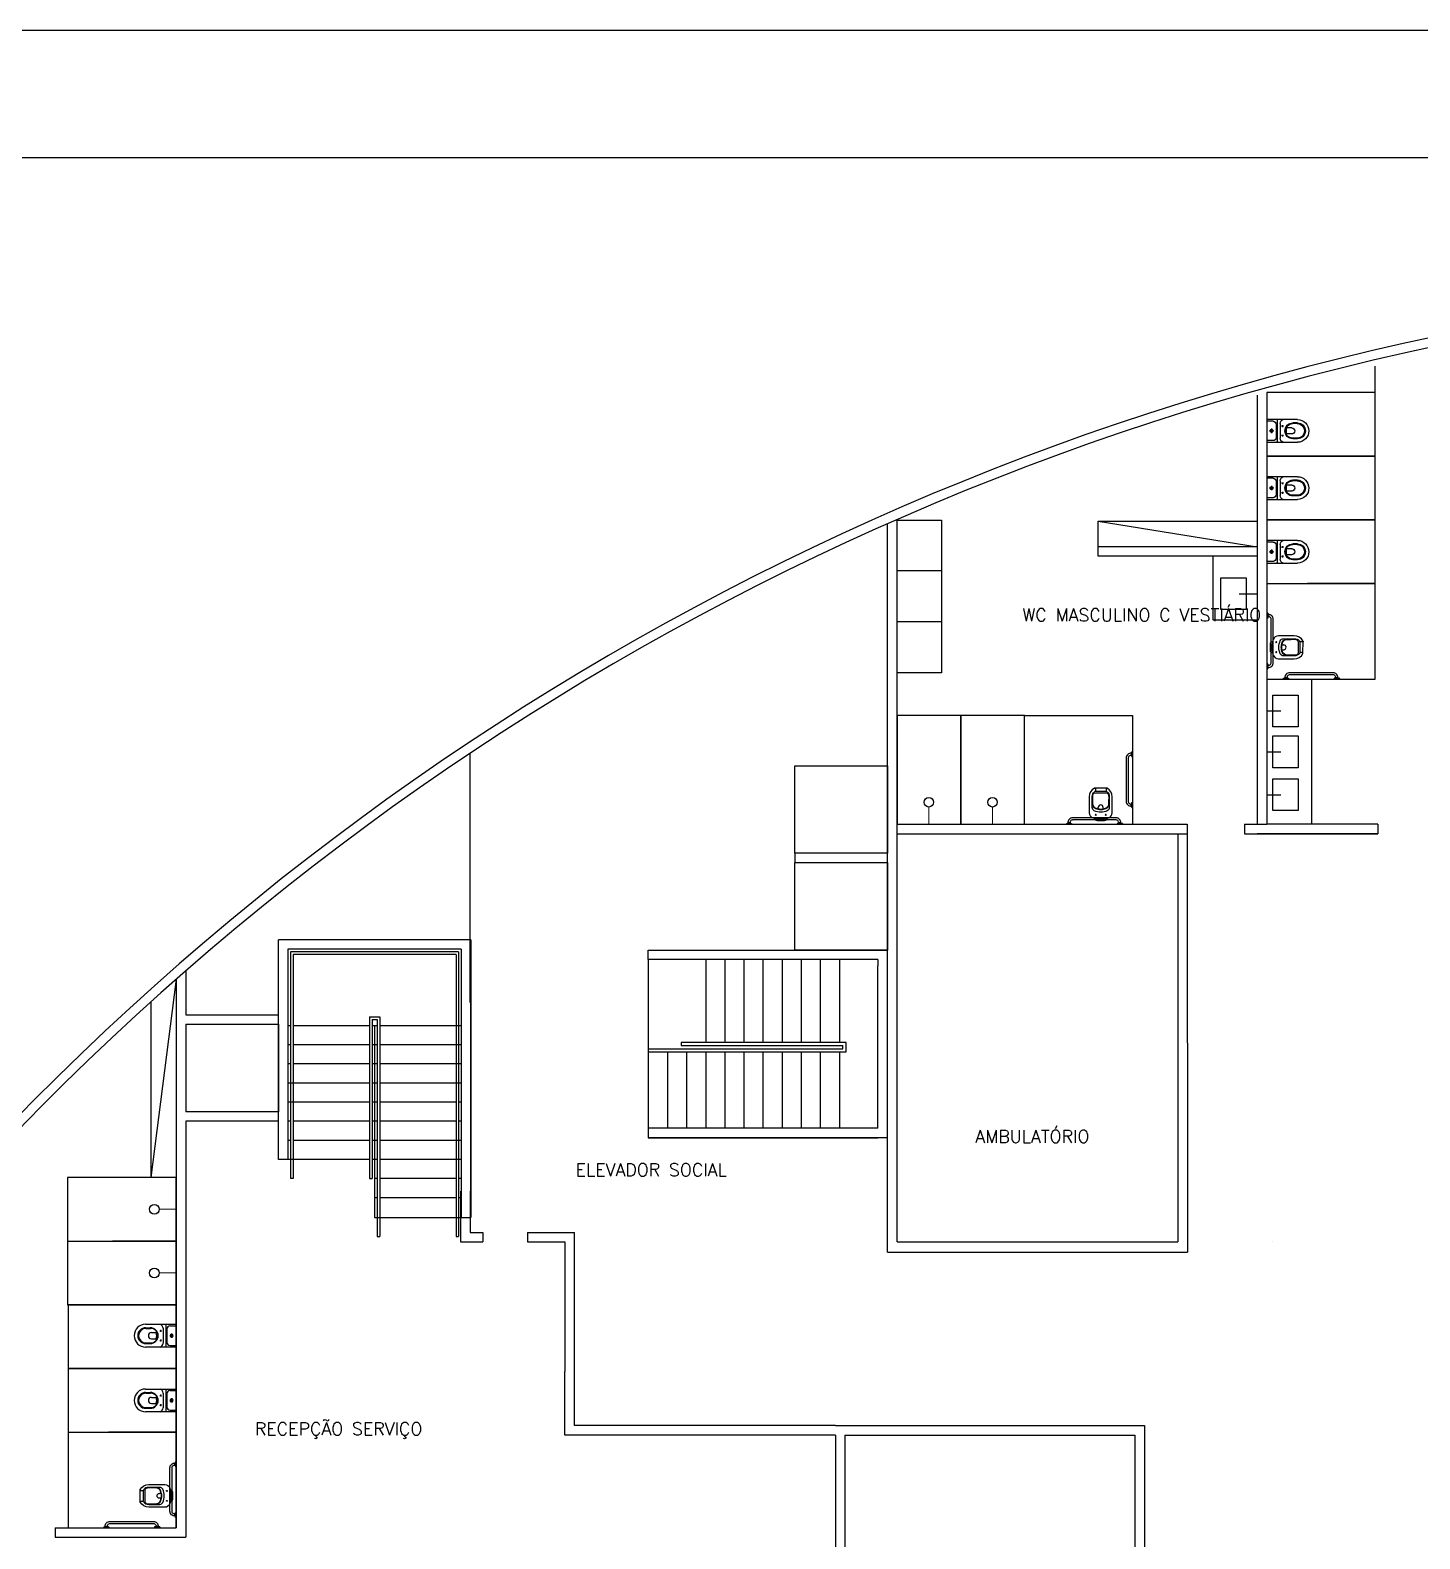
# Model space of a CAD drawing. Header units: inches. Extents: x -55 to 600, y -103 to 167.
# Drawn here: x 279.33 to 301.16, y 143.09 to 166.78 of the extents above; entities that cross this region are included whole.
import ezdxf

# ---------------------------------------------------------------- set-up
doc = ezdxf.new("R2010")
doc.units = ezdxf.units.IN
doc.header["$MEASUREMENT"] = 0
doc.linetypes.add('CONTINU', pattern=[0])
doc.linetypes.add('DA0621PE-XREF-02$0$CONTINU', pattern=[0])
doc.layers.add('A-WCCOZ', color=252, linetype='Continuous')
doc.layers.add('AI-Texto amb-tit', color=4, linetype='Continuous')
doc.styles.add('RS100', font='romans.shx', dxfattribs={"height": 0.2})

# ---------------------------------------------------------------- blocks, each defined once
blk = doc.blocks.new('jhgj')
for p, q in [((177.3251676962099, 3.771356277413473), (174.3051676962099, 3.771356277413443)), ((174.30516769621, 0.3213562774135423), (174.3051676962099, 3.771356277413444)), ((177.1751676962099, 3.621356277413474), (174.4551676962099, 3.621356277413446)), ((174.4551676962099, 3.621356277413446), (174.4551676962098, 0.3213562774135422)), ((174.4951676962099, 3.581356277413446), (174.4951676962097, 0.02135627741354291)), ((177.1351676962099, 3.581356277413474), (174.4951676962099, 3.581356277413446)), ((177.1351676962099, 3.581356277413473), (177.1351676962099, -0.8879227994229977)), ((177.1751676962099, 3.621356277413474), (177.1751676962099, -0.5879227994229983)), ((177.3251676962098, -0.5879227994229983), (177.3251676962098, 3.771356277413473)), ((177.3251676962099, 3.771356277413473), (177.3251676962099, -0.5879227994229983)), ((174.5351676962099, 3.541356277413447), (174.5351676962097, 0.0213562774135407)), ((177.0951676962099, 3.541356277413473), (174.5351676962099, 3.541356277413447)), ((177.0951676962099, 3.541356277413473), (177.0951676962099, -0.8879227994229972)), ((174.4951676962099, 2.421356277413491), (174.4551676962099, 2.421356277413491)), ((175.7351676962099, 2.42135627741349), (174.5351676962098, 2.421356277413491)), ((175.7351676962099, 2.561356277413491), (175.7351676962099, 0.02135627741349283)), ((175.7351676962099, 2.561356277413491), (175.8951676962098, 2.561356277413491)), ((175.7751676962098, 2.521356277413491), (175.7751676962098, 0.02135627741349289)), ((175.7751676962098, 2.521356277413491), (175.8551676962098, 2.521356277413491)), ((175.8151676962098, 2.421356277413491), (175.7751676962098, 2.42135627741349)), ((175.8151676962098, 2.421356277413491), (175.8151676962098, -0.5879227994229984)), ((175.8551676962098, 2.421356277413492), (175.8151676962099, 2.421356277413492)), ((175.8551676962098, 2.521356277413491), (175.8551676962098, -0.8879227994229983)), ((175.8951676962098, 2.561356277413491), (175.8951676962098, -0.8879227994229983)), ((177.1751676962099, 2.421356277413494), (175.8951676962099, 2.421356277413492)), ((174.4951676962099, 2.121356277413489), (174.4551676962099, 2.121356277413489)), ((175.7351676962099, 2.121356277413491), (174.5351676962098, 2.121356277413489)), ((175.8151676962098, 2.121356277413492), (175.7751676962098, 2.121356277413491)), ((175.8551676962098, 2.121356277413491), (175.8151676962099, 2.121356277413491)), ((177.1651676962099, 2.121356277413494), (175.8951676962099, 2.121356277413491)), ((174.4951676962098, 1.82135627741349), (174.4551676962099, 1.82135627741349)), ((175.7351676962099, 1.821356277413493), (174.5351676962098, 1.82135627741349)), ((175.8151676962098, 1.821356277413493), (175.7751676962098, 1.821356277413492)), ((175.8551676962098, 1.821356277413493), (175.8151676962099, 1.821356277413493)), ((177.1651676962099, 1.821356277413493), (175.8951676962099, 1.821356277413493)), ((175.7351676962099, 1.521356277413492), (174.4551676962099, 1.52135627741349)), ((175.8151676962098, 1.521356277413492), (175.7751676962099, 1.521356277413492)), ((175.8551676962098, 1.521356277413492), (175.8151676962099, 1.521356277413492)), ((177.1751676962099, 1.521356277413492), (175.8951676962099, 1.521356277413492)), ((175.7351676962099, 1.221356277413491), (174.4551676962099, 1.221356277413491)), ((175.8151676962098, 1.221356277413491), (175.7751676962099, 1.221356277413491)), ((175.8551676962098, 1.221356277413492), (175.8151676962099, 1.221356277413491)), ((177.0951676962099, 1.221356277413493), (175.8951676962099, 1.221356277413492)), ((177.1651676962099, 1.221356277413493), (177.1351676962098, 1.221356277413493)), ((174.4951676962098, 0.9213562774134909), (174.4551676962098, 0.9213562774134907)), ((175.7351676962098, 0.9213562774134908), (174.5351676962098, 0.9213562774134909)), ((175.8151676962098, 0.9213562774134907), (175.7751676962098, 0.9213562774134907)), ((175.8551676962098, 0.9213562774134904), (175.8151676962099, 0.9213562774134902)), ((177.0951676962099, 0.9213562774134941), (175.8951676962099, 0.9213562774134904)), ((177.1751676962099, 0.9213562774134945), (177.1351676962098, 0.9213562774134942)), ((174.4951676962098, 0.62135627741349), (174.4551676962098, 0.6213562774134899)), ((175.7351676962098, 0.6213562774134915), (174.5351676962098, 0.62135627741349)), ((175.8151676962098, 0.6213562774134918), (175.7751676962098, 0.6213562774134918)), ((175.8551676962098, 0.6213562774134916), (175.8151676962099, 0.6213562774134915)), ((177.1751676962099, 0.6213562774134935), (175.8951676962099, 0.6213562774134916)), ((175.7351676962099, 0.3213562774134959), (174.30516769621, 0.3213562774135501)), ((174.5151676962098, 0.3213562774135422), (174.3651676962099, 0.3213562774135423)), ((175.8151676962098, 0.3213562774134928), (175.7751676962098, 0.3213562774134944)), ((175.8551676962098, 0.3213562774134928), (175.7751676962098, 0.3213562774134928)), ((177.1751676962099, 0.3213562774134928), (175.8951676962098, 0.3213562774134929)), ((174.5351676962098, 0.02135627741354139), (174.4951676962098, 0.02135627741354291)), ((175.7351676962099, 0.02135627741349283), (175.7751676962098, 0.02135627741349289)), ((175.8551676962098, 0.02135627741349195), (175.8151676962098, 0.02135627741349189)), ((177.0951676962099, 0.02135627741349378), (175.8951676962098, 0.02135627741349201)), ((177.1751676962099, 0.0213562774134939), (177.1351676962099, 0.02135627741349384)), ((175.8551676962098, -0.278643722586508), (175.8151676962098, -0.278643722586508)), ((177.0951676962099, -0.2786437225865062), (175.8951676962098, -0.2786437225865079)), ((177.1751676962099, -0.278643722586506), (177.1351676962098, -0.2786437225865061)), ((175.8151676962098, -0.5879227994229984), (177.3251676962099, -0.5879227994229885)), ((175.8551676962098, -0.8879227994229983), (175.8951676962098, -0.8879227994229983)), ((177.0951676962099, -0.8879227994229972), (177.1351676962099, -0.8879227994229977))]:
    blk.add_line(p, q)
blk = doc.blocks.new('jkhk')
for p, q in [((158.2337358049746, -18.25801925136827), (155.2837358049748, -18.25801925136827)), ((155.2837358049747, -22.01729832820475), (155.2837358049747, -18.25801925136828)), ((155.4337358049747, -18.40801925136827), (155.5337358049747, -18.40801925136827)), ((155.4337358049747, -18.40801925136827), (155.4337358049747, -22.01729832820475)), ((158.0837358049747, -18.40801925136827), (155.5337358049746, -18.40801925136827)), ((158.0837358049747, -18.40801925136827), (158.0837358049747, -22.01729832820475)), ((158.2337358049746, -18.25801925136827), (158.2337358049747, -22.01729832820475)), ((158.2337358049747, -22.01729832820475), (158.2337358049746, -18.40801925136827)), ((156.7337358049746, -18.90801925136826), (156.7337358049746, -21.40097384436852)), ((156.7837358049747, -18.90801925136826), (156.7337358049746, -18.90801925136826)), ((156.8837358049747, -18.90801925136826), (156.7587358049747, -18.90801925136826)), ((156.8837358049746, -22.01729832820475), (156.8837358049747, -18.90801925136826)), ((156.7337358049746, -19.00801925136826), (155.4337358049748, -19.00801925136826)), ((156.7837358049746, -21.50097384436852), (156.7837358049747, -18.95801925136826)), ((156.8337358049747, -18.95801925136826), (156.7837358049747, -18.95801925136826)), ((156.8337358049747, -21.50097384436852), (156.8337358049747, -18.95801925136826)), ((158.0837358049747, -19.00801925136825), (156.8837358049746, -19.00801925136825)), ((156.7337358049746, -19.30801925136826), (155.4337358049748, -19.30801925136826)), ((158.0837358049747, -19.30801925136825), (156.8837358049746, -19.30801925136826)), ((156.7337358049746, -19.60801925136825), (155.4337358049748, -19.60801925136825)), ((158.0837358049747, -19.60801925136825), (156.8837358049746, -19.60801925136825)), ((156.7337358049746, -19.90801925136826), (155.4337358049748, -19.90801925136826)), ((158.0837358049747, -19.90801925136826), (156.8837358049746, -19.90801925136826)), ((156.7337358049746, -20.20801925136826), (155.4337358049748, -20.20801925136826)), ((158.0837358049747, -20.20801925136826), (156.8837358049746, -20.20801925136826)), ((156.7337358049746, -20.50801925136826), (155.4337358049748, -20.50801925136825)), ((158.0837358049747, -20.50801925136825), (156.8837358049746, -20.50801925136826)), ((156.7337358049746, -20.80801925136826), (155.4337358049748, -20.80801925136826)), ((158.0837358049747, -20.80801925136825), (156.8837358049746, -20.80801925136826)), ((156.7337358049746, -21.10801925136825), (155.4337358049746, -21.10801925136821)), ((158.0837358049747, -21.10801925136825), (156.8837358049746, -21.10801925136825)), ((156.7337358049746, -21.40097384436852), (156.7337358049746, -21.50097384436852)), ((156.7337358049746, -21.50097384436852), (156.7837358049746, -21.50097384436852)), ((156.8337358049747, -22.01729832820475), (156.8337358049747, -21.3320260124807)), ((158.0837358049747, -21.40801925136825), (156.8837358049746, -21.40801925136826)), ((158.0837358049747, -21.70801925136825), (156.8837358049746, -21.70801925136826)), ((155.4337358049747, -22.01729832820475), (155.2837358049747, -22.01729832820475)), ((155.4337358049747, -22.01729832820475), (158.2337358049747, -22.01729832820475)), ((156.7837358049747, -22.01729832820475), (156.9337358049747, -22.01729832820475))]:
    blk.add_line(p, q)
blk = doc.blocks.new('01Chuv_p')
at = {"const_width": 0.015}
blk.add_lwpolyline([(-0.2699999999999996, 0), (0, 0)], dxfattribs=at)
blk.add_circle((-0.3450000000000006, 0), 0.0750000000000002)
blk = doc.blocks.new('hgs')
for p, q in [((76.29567799332973, 52.46704427266729), (76.48391776642008, 52.46705267900858)), ((76.48391776642008, 52.46705267900858), (76.47414508559383, 52.46705267900858)), ((76.47414515023162, 52.45706468052401), (76.47414513963533, 52.42144197540971))]:
    blk.add_line(p, q)
at = {"linetype": 'CONTINU'}
for points in [[(75.88975243193791, 53.03858747222596), (75.88975243193791, 52.957356718886)], [(75.90092164664253, 53.03858747222596), (75.88975243193791, 53.03858747222596)], [(75.90295241353934, 52.99949516185207), (75.88975243193791, 52.99949516185207)], [(75.90295241353934, 52.99797209555598), (75.88975243193791, 52.99797209555598)], [(75.90092163050343, 52.95735677053113), (75.88975243193791, 52.957356718886)], [(75.89277995453314, 52.9994952134972), (75.89277995453314, 52.99797206973341)], [(75.90092164664253, 53.03858747222596), (75.90193703816048, 53.03831540572268)], [(75.90193707697154, 52.95762879838046), (75.90092163050343, 52.95735677053113)], [(75.90193703816048, 53.03831540572268), (75.90268035671953, 53.03757205165762)], [(75.90268034058043, 52.95837211363177), (75.90193707697154, 52.95762879838046)], [(75.90295242967844, 52.95938750837755), (75.90268034058043, 52.95837211363177)], [(75.90268035671953, 53.03757205165762), (75.90295241353934, 53.03655670855697)], [(75.90295241353934, 53.03655670855697), (75.90295241353934, 52.99949516185207)], [(75.90882302754311, 53.01801468947918), (75.90295241353934, 53.01801468947918)], [(75.90295241353934, 52.99797209555598), (75.90295242967844, 52.95938750837755)], [(75.90882302754311, 52.97821161311229), (75.90295241353934, 52.97821161311229)], [(75.90882302754311, 53.01801468947918), (75.90882302754311, 52.97821161311229)], [(75.90882302754311, 53.01801468947918), (75.90984800568685, 53.01773745846371)], [(75.90984813352753, 52.97848896228865), (75.90882302754311, 52.97821161311229)], [(75.90984800568685, 53.01773745846371), (75.91057654405752, 53.01700887490356)], [(75.91057656451419, 52.97921741586682), (75.90984813352753, 52.97848896228865)], [(75.91057654405752, 53.01700887490356), (75.91085379121209, 53.0159839258102)], [(75.91085379121209, 52.98024237678128), (75.91057656451419, 52.97921741586682)], [(75.91085379121209, 53.0159839258102), (75.91085379121209, 52.98024237678128)], [(75.91085379121209, 53.0146345940368), (75.92540812256524, 53.01413572764786)], [(75.92007235190167, 52.98167449601734), (75.91085379121209, 52.98165192709898)], [(75.92007235190167, 52.98167449601734), (75.92951902909559, 52.97943227139589)], [(75.92540812256524, 53.01413572764786), (75.93984855060158, 53.01068226997759)], [(75.92951902909559, 52.97943227139589), (75.93857557580928, 52.97469775647171)], [(75.93857557580928, 52.97469775647171), (75.94632800572207, 52.96770877703215)], [(75.93984855060158, 53.01068226997759), (75.95365400831723, 53.00417219575534)], [(75.94632800572207, 52.96770877703215), (75.95197512868772, 52.95924042306979)], [(75.95197512868772, 52.95924042306979), (75.95524073368196, 52.95017104899888)], [(75.95365400831723, 53.00417219575534), (75.96603553900431, 52.99475039537117)], [(75.95524073368196, 52.95017104899888), (75.956292247735, 52.94099777785358)], [(75.956292247735, 52.94099777785358), (75.956292247735, 52.25732860220564)], [(75.96603553900431, 52.99475039537117), (75.97617627822207, 52.98296394560359)], [(75.97617627822207, 52.98296394560359), (75.98350804570399, 52.96960978233184)], [(75.98350804570399, 52.96960978233184), (75.98785718472698, 52.95545331208813)], [(75.98785718472698, 52.95545331208813), (75.98929224773501, 52.94099777785358)], [(75.98929224773501, 52.94099777785358), (75.98929224773501, 52.25732860220564)], [(75.88975243193791, 52.15973890783327), (75.88975243193791, 52.24096966117322)], [(75.90092163050342, 52.2409696095281), (75.88975243193791, 52.24096966117322)], [(75.90295241353932, 52.20035428450325), (75.88975243193791, 52.20035428450325)], [(75.90295241353932, 52.19883121820715), (75.88975243193791, 52.19883121820715)], [(75.90092164664253, 52.15973890783327), (75.88975243193791, 52.15973890783327)], [(75.89277995453314, 52.19883116656202), (75.89277995453314, 52.20035431032581)], [(75.90193707697154, 52.24069758167877), (75.90092163050342, 52.2409696095281)], [(75.90092164664253, 52.15973890783327), (75.90193702847702, 52.16001097433654)], [(75.90193702847702, 52.16001097433654), (75.90268035671953, 52.16075432840161)], [(75.90268034058042, 52.23995426642745), (75.90193707697154, 52.24069758167877)], [(75.90295242967844, 52.23893887168168), (75.90268034058042, 52.23995426642745)], [(75.90268035671953, 52.16075432840161), (75.90295241353932, 52.1617696456797)], [(75.90295241353932, 52.20035428450325), (75.90295242967844, 52.23893887168168)], [(75.90882302754311, 52.22011476694693), (75.90295241353932, 52.22011476694693)], [(75.90295241353932, 52.1617696456797), (75.90295241353932, 52.19883121820715)], [(75.90882302754311, 52.18031169058004), (75.90295241353932, 52.18031169058004)], [(75.90882302754311, 52.22011476694693), (75.90882302754311, 52.18031169058004)], [(75.90882302754311, 52.22011476694693), (75.9098479992312, 52.21983753593145)], [(75.90984800282075, 52.18058892518526), (75.90882302754311, 52.18031169058004)], [(75.9098479992312, 52.21983753593145), (75.9105765440575, 52.21910900401643)], [(75.9105765440575, 52.18131753097823), (75.90984800282075, 52.18058892518526)], [(75.9105765440575, 52.21910900401643), (75.91085380735119, 52.21808395163283)], [(75.91085379121209, 52.18234245424902), (75.9105765440575, 52.18131753097823)], [(75.91085380735119, 52.21808395163283), (75.91085379121209, 52.18234245424902)], [(75.92007235190165, 52.21665188404188), (75.91085379121209, 52.21667445296024)], [(75.92162801272545, 52.18406102315487), (75.91085379121209, 52.18369173470924)], [(75.93984855060157, 52.18764411008163), (75.93019456665968, 52.18533526325265)], [(75.94632801217769, 52.23061760302708), (75.93857558872055, 52.22362862358751)], [(75.95365401477287, 52.19415418430388), (75.93984855060157, 52.18764411008163)], [(75.95197512868772, 52.23908595698944), (75.94632801217769, 52.23061760302708)], [(75.95524073368196, 52.24815533106034), (75.95197512868772, 52.23908595698944)], [(75.96603553254866, 52.20357598468805), (75.95365401477287, 52.19415418430388)], [(75.956292247735, 52.25732860220564), (75.95524073368196, 52.24815533106034)], [(75.97617627822206, 52.21536243445564), (75.96603553254866, 52.20357598468805)], [(75.98350804570399, 52.22871657190483), (75.97617627822206, 52.21536243445564)], [(75.98785718472698, 52.24287306797109), (75.98350804570399, 52.22871657190483)], [(75.98929224773501, 52.25732860220564), (75.98785718472698, 52.24287306797109)], [(76.0498469195824, 51.9107619531485), (76.05011898608565, 51.91177734466645)], [(76.0498469195824, 51.9107619531485), (76.0498469195824, 51.89959273844388)], [(76.05011898608565, 51.91177734466645), (76.05086234015073, 51.9125206632255)], [(76.05086234015073, 51.9125206632255), (76.05187768325138, 51.9127927200453)], [(76.05187768325138, 51.9127927200453), (76.08893922995627, 51.9127927200453)], [(76.07041970232916, 51.91866333404908), (76.07069693334464, 51.91968831219282)], [(76.07041970232916, 51.91866333404908), (76.11022277869606, 51.91866333404908)], [(76.07041970232916, 51.91866333404908), (76.07041970232916, 51.9127927200453)], [(76.07069693334464, 51.91968831219282), (76.07142551690478, 51.92041685056348)], [(76.07142551690478, 51.92041685056348), (76.07245046599814, 51.92069409771806)], [(76.07245046599814, 51.92069409771806), (76.10819201502707, 51.92069409771806)], [(76.07379979777154, 51.92069409771806), (76.07429866416048, 51.93524842907121)], [(76.07429866416048, 51.93524842907121), (76.07775212183074, 51.94968885710755)], [(76.07775212183074, 51.94968885710755), (76.084262196053, 51.96349431482319)], [(76.084262196053, 51.96349431482319), (76.09368399643716, 51.97587584551027)], [(76.08893922995627, 51.9127927200453), (76.08893922995627, 51.89959273844388)], [(76.09046229625237, 51.9127927200453), (76.12904688343079, 51.91279273618441)], [(76.09046229625237, 51.9127927200453), (76.09046229625237, 51.89959273844388)], [(76.09368399643716, 51.97587584551027), (76.10547044620476, 51.98601658472803)], [(76.10547044620476, 51.98601658472803), (76.1188246094765, 51.99334835220996)], [(76.106759895791, 51.92991265840763), (76.10900212041246, 51.93935933560156)], [(76.106759895791, 51.92991265840763), (76.10678246470935, 51.92069409771806)], [(76.10819201502707, 51.92069409771806), (76.10921697594152, 51.92041687102016)], [(76.10900212041246, 51.93935933560156), (76.11373663533662, 51.94841588231525)], [(76.10921697594152, 51.92041687102016), (76.10994542951968, 51.9196884400335)], [(76.10994542951968, 51.9196884400335), (76.11022277869606, 51.91866333404908)], [(76.11022277869606, 51.91866333404908), (76.11022277869606, 51.9127927200453)], [(76.11373663533662, 51.94841588231525), (76.12072561477619, 51.95616831222803)], [(76.1188246094765, 51.99334835220996), (76.13298107972021, 51.99769749123295)], [(76.12072561477619, 51.95616831222803), (76.12919396873856, 51.96181543519369)], [(76.12904688343079, 51.91279273618441), (76.13006227817657, 51.9125206470864)], [(76.12919396873856, 51.96181543519369), (76.13826334280945, 51.96508104018793)], [(76.13006227817657, 51.9125206470864), (76.13080559342788, 51.91177738347751)], [(76.13080559342788, 51.91177738347751), (76.13107762127721, 51.9107619370094)], [(76.13107762127721, 51.9107619370094), (76.13107767292234, 51.89959273844388)], [(76.13298107972021, 51.99769749123295), (76.14743661395475, 51.99913255424098)], [(76.13826334280945, 51.96508104018793), (76.14743661395475, 51.96613255424098)], [(76.14743661395475, 51.99913255424098), (76.8311057896027, 51.99913255424098)], [(76.14743661395475, 51.96613255424098), (76.8311057896027, 51.96613255424098)], [(76.8311057896027, 51.99913255424098), (76.84556132383725, 51.99769749123295)], [(76.8311057896027, 51.96613255424098), (76.840279060748, 51.96508104018793)], [(76.840279060748, 51.96508104018793), (76.8493484348189, 51.96181543519369)], [(76.84556132383725, 51.99769749123295), (76.85971781990351, 51.99334835220996)], [(76.84746478228024, 51.9107619370094), (76.84746473063512, 51.89959273844388)], [(76.84773681012958, 51.91177738347751), (76.84746478228024, 51.9107619370094)], [(76.84848012538089, 51.9125206470864), (76.84773681012958, 51.91177738347751)], [(76.84949552012667, 51.91279273618441), (76.84848012538089, 51.9125206470864)], [(76.8493484348189, 51.96181543519369), (76.85781678878126, 51.95616831868367)], [(76.8880801073051, 51.9127927200453), (76.84949552012667, 51.91279273618441)], [(76.85781678878126, 51.95616831868367), (76.86480576822083, 51.94841589522653)], [(76.85971781990351, 51.99334835220996), (76.8730719573527, 51.98601658472803)], [(76.86831962486141, 51.91866333404908), (76.86859685587689, 51.91968830573718)], [(76.86831962486141, 51.91866333404908), (76.9081227012283, 51.91866333404908)], [(76.86831962486141, 51.91866333404908), (76.86831962486141, 51.9127927200453)], [(76.86859685587689, 51.91968830573718), (76.8693253877919, 51.92041685056348)], [(76.8693253877919, 51.92041685056348), (76.87035044017551, 51.92069411385716)], [(76.87035044017551, 51.92069411385716), (76.90609193755931, 51.92069409771806)], [(76.87178250776645, 51.92991265840763), (76.8717599388481, 51.92069409771806)], [(76.8730719573527, 51.98601658472803), (76.88485840712029, 51.97587583905464)], [(76.88485840712029, 51.97587583905464), (76.89428020750445, 51.96349432127884)], [(76.8880801073051, 51.9127927200453), (76.8880801073051, 51.89959273844388)], [(76.92666474612865, 51.9127927200453), (76.88960317360119, 51.9127927200453)], [(76.88960317360119, 51.9127927200453), (76.88960317360119, 51.89959273844388)], [(76.89428020750445, 51.96349432127884), (76.90079028172671, 51.94968885710755)], [(76.90079028172671, 51.94968885710755), (76.9030991285557, 51.94003487316566)], [(76.90437336865347, 51.93146831923142), (76.9047426570991, 51.92069409771806)], [(76.90609193755931, 51.92069409771806), (76.90711686083012, 51.92041685056348)], [(76.90711686083012, 51.92041685056348), (76.90784546662309, 51.91968830932673)], [(76.90784546662309, 51.91968830932673), (76.9081227012283, 51.91866333404908)], [(76.9081227012283, 51.91866333404908), (76.9081227012283, 51.9127927200453)], [(76.92768006340674, 51.9125206632255), (76.92666474612865, 51.9127927200453)], [(76.9284234174718, 51.91177733498299), (76.92768006340674, 51.9125206632255)], [(76.92869548397508, 51.9107619531485), (76.9284234174718, 51.91177733498299)], [(76.92869548397508, 51.9107619531485), (76.92869548397508, 51.89959273844388)]]:
    blk.add_lwpolyline(points, dxfattribs=at)
for points in [[(76.47414515023162, 52.45706468052401, -0.4079057604734805), (76.4839175882396, 52.46705035572074, -0.131536897177998), (76.48893532624858, 52.46582249470509, -0.273863195477406), (76.56970080489306, 52.32942595666452), (76.5697008896641, 52.07970372879742, -0.3194189620843165), (76.5123494136276, 51.99908861415667, -0.0747134132885571), (76.43964214175982, 51.98548662927157, -0.0178987718578521), (76.339759234397, 51.98548662898781, -0.0747134432599781), (76.26705208320756, 51.99908861660321, -0.3194189620823229), (76.20970061421919, 52.07970373625709), (76.20970069899023, 52.32942597026328, -0.2738631783919903), (76.29046604220981, 52.46582249481968, -0.1364878735189311), (76.29567799332973, 52.46704427266729, -0.4022441030405851), (76.30525621801782, 52.45706467965089), (76.30525622861411, 52.42144197494405, -0.3377269654973658), (76.30133516795992, 52.41629902401097)], [(76.25635964242748, 52.2238783666288, 0.305538214490074), (76.31157103478564, 52.14127020043076, 0.0974481896699263), (76.38970074292662, 52.12589701359854, 0.09744821975722501), (76.46783047516398, 52.1412702029155, 0.3055381992825814), (76.52304199709785, 52.22387836450968)], [(76.34970073978594, 51.95491745076821, -0.4142135751747034), (76.34081184867092, 51.9638063430483), (76.34081184867092, 51.98567470265504)], [(76.42970076331996, 51.95491745076821, 0.4142135751770448), (76.43858965521237, 51.96380634227159), (76.43858951957874, 51.98567470265504)]]:
    blk.add_lwpolyline(points, format="xyb")
for points in [[(76.4928540125593, 52.1105054881608, 0.2959563080921664), (76.5236745641371, 52.15970091888254, -0.0080034057414065), (76.5237072906066, 52.33199545228114, 0.2196694462013069), (76.48906033867071, 52.41036357363361, 0.1825003297071621), (76.47071707927377, 52.41728955494897), (76.30868428963733, 52.41728955494897, 0.1825003912945525), (76.2903410251097, 52.41036356969732, 0.2196695008087377), (76.25569407755371, 52.33199545778904, -0.0080034085964055), (76.25572735098082, 52.15970113482569, 0.2959562259812118), (76.28654748709666, 52.11050549012713, 0.1093424138509949), (76.38970074125565, 52.08767478691322, 0.1093424138528285)], [(76.42792301253463, 52.13580539453857, 0.0429943915564239), (76.46093479427556, 52.14523468351933, 0.3122724263517577), (76.51415740483618, 52.2228174419705, -0.0050697164944204), (76.514819589597, 52.3321387534014, 0.107996365288909), (76.5069428984964, 52.37120673430206, 0.2975084788790293), (76.47291949973875, 52.39341710250289), (76.30648200503039, 52.39341710250289, 0.2975085437558666), (76.27245889324014, 52.37120704259893, 0.1079962973909516), (76.26458191636881, 52.33213862484069, -0.0050697194658292), (76.26524436375986, 52.22281772581834, 0.3122724416162104), (76.31846674114173, 52.14523500954771, 0.091293816180434), (76.38970074319856, 52.13211924443373, 0.0481106145781384)], [(76.31147847958165, 52.03881482766689, -1), (76.31147847958165, 52.05392594364809, -1)], [(76.46792302430164, 52.03881482766689, -1), (76.46792302430164, 52.05392594364809, -1)]]:
    blk.add_lwpolyline(points, format="xyb", close=True)
at = {"linetype": 'Continuous'}
for points in [[(75.92588274769305, 52.21754970866718), (75.92007235190165, 52.21665188404188)], [(75.92162801272545, 52.18406102315487), (75.93019456665968, 52.18533526325265)], [(75.93211466128763, 52.21991353172864), (75.92588274769305, 52.21754970866718)], [(75.93857558872055, 52.22362862358751), (75.93211466128763, 52.21991353172864)], [(76.86480576822083, 51.94841589522653), (76.8685208600797, 51.94195496779361)], [(76.8685208600797, 51.94195496779361), (76.87088468314117, 51.93572305419902)], [(76.87088468314117, 51.93572305419902), (76.87178250776645, 51.92991265840763)], [(76.90437336865347, 51.93146831923142), (76.9030991285557, 51.94003487316566)]]:
    blk.add_lwpolyline(points, dxfattribs=at)
at = {"ltscale": 0.1575523376464844}
blk.add_lwpolyline([(76.35147849134866, 52.135805497688), (76.35147851677995, 52.16381481373889, -0.9999999562885792), (76.42792298710334, 52.1638148103974)], format="xyb", dxfattribs=at)
at = {"ltscale": 0.1633399963378906}
blk.add_lwpolyline([(76.42792301253463, 52.13580539453857), (76.42792301253463, 52.16484372780166)], dxfattribs=at)
at = {"ltscale": 0.3099998474121094}
blk.add_lwpolyline([(76.29710928828469, 51.99004862493518, 0.3789088516317021), (76.33681187287222, 51.95491745076821), (76.44258962751384, 51.95491745076821, 0.3789088899750959), (76.48229221582598, 51.99004862678873)], format="xyb", dxfattribs=at)
blk.add_arc((76.4794784747494, 52.42144197494405), 0.0053333351141873, 179.9999949911668, 254.6448511471958)
blk = doc.blocks.new('hdd')
at = {"linetype": 'Continuous'}
for p, q in [((76.19080011996162, 55.91986993135675), (76.67241015334206, 55.91986993135675)), ((76.67241015334206, 55.91986993135675), (76.67241015334183, 55.56338406577868)), ((76.67241015334183, 55.56338406577868), (76.19067948281666, 55.5633840657788))]:
    blk.add_line(p, q, dxfattribs=at)
at = {"linetype": 'DA0621PE-XREF-02$0$CONTINU'}
for p, q in [((76.19063619048971, 55.86566959199582), (76.26510208914418, 55.86566959199593)), ((76.19558692498082, 55.85576789129232), (76.26904849122808, 55.85576791017775)), ((76.282238666937, 55.69406661652443), (76.35753635775335, 55.6940526405432)), ((76.28224709717539, 55.78917107786641), (76.35754504362, 55.78917115340847)), ((76.41346480054948, 55.81590258387701), (76.4413632032781, 55.81590258387701)), ((76.42827042115981, 55.82993178418122), (76.42827042115981, 55.80238132773878)), ((76.42827042115981, 55.68090259758186), (76.42827042115981, 55.65335183897162)), ((76.46448645484655, 55.74160244835003), (76.46446582809277, 55.62580501973572)), ((76.46448620186628, 55.85739959771491), (76.46448645484655, 55.74160244835003)), ((76.50903634096788, 55.90006720982718), (76.50900787966405, 55.58312972858381)), ((76.52659810777435, 55.84556640230449), (76.52659810777435, 55.6376363909468)), ((76.57610528632266, 55.89507358383822), (76.66250885357748, 55.89507332180052)), ((76.59950411049236, 55.77743646471914), (76.59950411049236, 55.70693526488333)), ((76.19061390336627, 55.61758457176382), (76.26507982142265, 55.61757127641022)), ((76.19556646987506, 55.62748506365018), (76.26902781205625, 55.6274719571834)), ((76.41346480054948, 55.66738119035973), (76.4413632032781, 55.66738119035973)), ((76.57610503352088, 55.58812920941376), (76.66250896595817, 55.5881291692856))]:
    blk.add_line(p, q, dxfattribs=at)
at = {"linetype": 'Continuous'}
for centre, radius, start, end in [((76.19080011996162, 55.74156667996773), 0.1783032513890493, 90, 179.999204370839), ((76.56114714997453, 55.88865334408491), 0.0533461596226168, 144.184979433058, 167.6455664372488), ((76.19067948281666, 55.74156668002298), 0.1781826142441787, 179.9992038499258, 270), ((76.28225767878062, 55.74160401703421), 0.0475374043115274, 179.9770854457649, 269.9770854457648)]:
    blk.add_arc(centre, radius, start, end, dxfattribs=at)
at = {"linetype": 'DA0621PE-XREF-02$0$CONTINU'}
for centre, radius, start, end in [((76.39029459800189, 55.85287525844434), 0.07432942707842, 3.489679591655498, 64.33225262156687), ((76.19063602533991, 55.74164422891932), 0.1240253630766082, 89.99992370603736, 180.0028374969777), ((76.19063602381833, 55.74160993438932), 0.1240253645981576, 179.9869945131338, 269.9897810536214), ((76.19558689258325, 55.74160434076817), 0.1141635505241584, 89.99998374048825, 179.9837296464586), ((76.1955868945772, 55.7416486103532), 0.1141635485300904, 180.0059474244567, 269.9897493617557), ((76.2822471224897, 55.74164422891932), 0.0475268489470931, 90.00003051754857, 180.0255576150593), ((76.26510212217418, 55.74159663748197), 0.1240253630766712, 269.9896977608591, 0.005802733708915054), ((76.26510212432946, 55.74164422676416), 0.1240253652317797, 359.9838179965187, 90.00001625448311), ((76.26904836814502, 55.74153676301547), 0.1140648076843209, 269.989674491547, 359.5599220923021), ((76.26904853105803, 55.74170329995844), 0.1140646102193717, 0.4297532833494375, 90.00002000697829), ((76.23049378091933, 55.74160283192271), 0.135649684956711, 339.4798551042815, 0.00355862655962435), ((76.23049379222935, 55.74164416641612), 0.1356496773770341, 359.9860997423365, 20.50968134954228), ((76.25934544709547, 55.74160947961719), 0.123768001054299, 359.5607604974263, 0.0001191786053838604), ((76.25934547116604, 55.74162586851208), 0.1237679780347146, 359.9925322847808, 0.4319064051680273), ((76.4282704211597, 55.81590258387701), 0.0074261515917442, 0, 180), ((76.4282704211597, 55.81590258387701), 0.0074261515916305, 180, 0), ((76.4282704211597, 55.66738119035973), 0.0074261515917442, 0, 180), ((76.57610528930807, 55.84556640230449), 0.049507181533727, 90.00000345508917, 180), ((76.59950411058377, 55.74159146308455), 0.0237634221386175, 359.9921952668871, 179.9975405816208), ((76.59950411039311, 55.74158933455636), 0.0237634221346929, 179.9924085058656, 359.9973273426439), ((76.59950411066687, 55.7415945667035), 0.0178226158715444, 359.9867433339718, 180.0084089083535), ((76.59950411049236, 55.74159044304088), 0.0178226155689044, 179.9951522423229, 0), ((76.6625086769037, 55.88517184536364), 0.0099014764383583, 0, 89.99897766136051), ((76.3968269262226, 55.62776132277032), 0.0676671867876646, 287.9397907434487, 358.3433103566858), ((76.4282704211597, 55.66738119035973), 0.0074261515916305, 180, 0), ((76.53167491478085, 55.58424697922806), 0.0226945528704178, 182.8218062849433, 246.8227478888114), ((76.57610528930807, 55.63763639094692), 0.0495071815337269, 180.0000000001303, 269.9997039716991), ((76.6625086769037, 55.59803064571975), 0.009901476438371, 270.0016726395568, 6.578913747513655e-10)]:
    blk.add_arc(centre, radius, start, end, dxfattribs=at)

msp = doc.modelspace()

# ---------------------------------------------------------------- linework, layer by layer
for p, q in [((261.6652797372907, 166.7831220444384), (336.6652797372907, 166.7831220444384)), ((266.6652797372907, 164.7831220444384), (308.705900362315, 164.7831220444384)), ((272.6652797372907, 164.7831220444384), (329.8652797372907, 164.7831220444384)), ((300.4526891839948, 158.4118654843736), (300.4526891839948, 161.5051721314591)), ((298.6026891839948, 161.0529154703161), (298.6026891839948, 154.3145540565716)), ((292.7929594655635, 147.5939253137682), (292.7929594655634, 159.0263118637101)), ((292.9429594655635, 147.7542962770445), (292.9429594655635, 159.0909569585976)), ((292.9429594655635, 159.0909569585976), (293.6429594655635, 159.0909569585976)), ((293.6429594655635, 159.0909569585976), (293.6429594655635, 158.2909569585976)), ((296.1026891839948, 158.6722022508678), (296.1026891839948, 159.0722022508678)), ((296.1026891839948, 159.0722022508678), (298.6026891839948, 159.0722022508678)), ((296.1026891839948, 159.0722022508678), (298.6026891839948, 158.6722022508678)), ((296.6026891839948, 158.6722022508678), (296.1026891839948, 158.6722022508678)), ((296.1026891839948, 158.5222022508678), (296.1026891839948, 158.6722022508678)), ((296.6026891839948, 158.5222022508678), (296.1026891839948, 158.5222022508678)), ((298.6026891839948, 158.6722022508678), (296.6026891839948, 158.6722022508678)), ((298.6026891839948, 158.5222022508678), (296.6026891839948, 158.5222022508678)), ((298.6026891839948, 158.5222022508678), (297.9026891839948, 158.5222022508678)), ((297.9026891839948, 158.5222022508678), (297.9026891839948, 157.5222022508678)), ((293.6429594655635, 158.2909569585976), (292.9429594655635, 158.2909569585976)), ((293.6429594655635, 158.2909569585976), (293.6429594655635, 157.4909569585976)), ((298.4270515750123, 158.1837347634439), (298.4270515750123, 157.6837347634439)), ((298.3184109371595, 157.9337347634439), (298.6026891839948, 157.9337347634439)), ((293.6429594655635, 157.4909569585976), (292.9429594655635, 157.4909569585976)), ((293.6429594655635, 157.4909569585976), (293.6429594655635, 156.6909569585976)), ((297.9026891839948, 157.5222022508678), (298.6026891839948, 157.5222022508678)), ((293.6429594655635, 156.6909569585976), (292.9429594655635, 156.6909569585976)), ((298.7526891839948, 156.5929088052573), (298.7526891839948, 154.3145540565716)), ((299.4526891839948, 156.5929088052573), (299.4526891839948, 154.3145540565716)), ((294.9429594655635, 156.0222022508678), (296.6429594655635, 156.0222022508678)), ((296.6429594655635, 156.0222022508678), (296.6429594655635, 154.3145540565716)), ((298.7526891839948, 156.0929391469838), (298.9732617029956, 156.0929391469838)), ((286.2365865982368, 151.513575353881), (286.2365865982368, 155.428222129151)), ((298.7526891839948, 155.4509102189614), (298.9732617029956, 155.4509102189614)), ((298.7526891839948, 154.7774596806863), (298.9732617029956, 154.7774596806863)), ((292.9429594655635, 154.3145540565716), (297.5026891839948, 154.3145540565716)), ((297.5026891839948, 154.3145540565716), (297.5026891839948, 154.1645540565715)), ((298.4026891839948, 154.3145540565716), (298.7526891839948, 154.3145540565716)), ((298.4026891839948, 154.3145540565716), (298.4026891839948, 154.1645540565715)), ((300.4950409896986, 154.3145540565716), (298.7526891839948, 154.3145540565716)), ((300.4950409896986, 154.3145540565716), (300.4950409896986, 154.1645540565715)), ((292.9429594655635, 154.1645540565715), (297.5026891839948, 154.1645540565715)), ((297.3526891701142, 154.1645540565715), (297.3554468771935, 147.7542962770445)), ((297.5026891839948, 154.1645540565715), (297.505515010846, 147.5959526655902)), ((298.4026891839948, 154.1645540565715), (300.4950409896986, 154.1645540565715)), ((300.4950409896986, 154.1645540565715), (298.6026891839948, 154.1645540565715)), ((291.3378008827083, 153.8711792981492), (291.3378008827083, 153.7211792981492)), ((281.6214280153818, 151.8804996350823), (281.2214280153817, 148.7674130168955)), ((281.6214280153818, 151.8804996350823), (281.6214280153818, 143.2674130168955)), ((281.7714280153817, 152.012022264134), (281.7714280153817, 151.3219881549854)), ((281.2214280153817, 151.5237633048647), (281.2214280153817, 148.7674130168955)), ((281.7714280153817, 151.1719881549854), (281.7714280153817, 149.7999409623777)), ((281.7714280153817, 149.6499409623777), (281.7714280153817, 143.1174130168956)), ((286.0865865982369, 148.5542962770446), (286.0865865982369, 147.7583048923582)), ((286.2365865982368, 148.5542962770446), (286.2365865982369, 147.9042962770445)), ((286.2365865982368, 147.9042962770445), (286.4365865982368, 147.9042962770445)), ((286.4365865982368, 147.9042962770445), (286.4365865982368, 147.7542962770445)), ((287.1365865982368, 147.9042962770445), (287.877514636056, 147.9042962770446)), ((287.1365865982368, 147.9042962770446), (287.1365865982368, 147.7542962770445)), ((287.8775146360562, 144.8704055048407), (287.8775146360562, 147.9042962770446)), ((286.0865865982369, 147.7583048923582), (286.2365865982368, 147.7542962770445)), ((286.2365865982368, 147.7542962770445), (286.4365865982369, 147.7542962770445)), ((287.1365865982368, 147.7542962770445), (287.7275146360562, 147.7542962770446)), ((287.7275146360562, 147.7542962770445), (287.7275146360562, 145.7204055048407)), ((292.7929594655635, 147.5939253137682), (297.505515010846, 147.5959526655902)), ((292.9429594655635, 147.7542962770445), (297.3554468771935, 147.7542962770445)), ((298.8357480867041, 147.7542962770445), (298.8357480867041, 147.7542962770445)), ((281.6214280153818, 145.0863696960119), (281.6214280153818, 146.7674130168955)), ((287.7275146360562, 145.3844606880686), (287.7275146360562, 145.7204055048407)), ((287.7275146360562, 144.7204055048407), (287.7275146360562, 145.3844606880686)), ((291.9741445034696, 144.8704055048407), (287.8775146360562, 144.8704055048407)), ((291.9741445034696, 144.8704055048407), (296.8309444131517, 144.8704055048407)), ((296.8309444131517, 144.8704055048407), (296.8309444131517, 135.4944825053054)), ((291.9741445034696, 144.7204055048407), (287.7275146360562, 144.7204055048407)), ((291.9741445034696, 144.7204055048407), (291.9741445034697, 140.9295643840418)), ((292.1241445034697, 144.7204055048407), (292.1241445034697, 135.9134101577129)), ((292.1241445034697, 144.7204055048407), (296.6809444131517, 144.7204055048407)), ((296.6809444131517, 144.7204055048407), (296.6809444131517, 135.4944825053054)), ((279.7214280153817, 143.2674130168955), (281.6214280153818, 143.2674130168955)), ((279.7214280153817, 143.2674130168955), (279.7214280153817, 143.1174130168956)), ((279.7214280153817, 143.1174130168956), (281.7714280153817, 143.1174130168956))]:
    msp.add_line(p, q)
at = {"linetype": 'DA0621PE-XREF-02$0$CONTINU'}
for p, q in [((281.1396540525295, 146.4070214566931), (281.214119951184, 146.4070214566933)), ((281.4580542030077, 146.4414190745245), (281.4580257417039, 146.1244815932811)), ((281.5251231483625, 146.4364254485355), (281.6115267156173, 146.4364251864978)), ((281.1446047870206, 146.3971197559896), (281.2180663532679, 146.3971197748751)), ((281.2312565289768, 146.2354184812218), (281.3065542197932, 146.2354045052405)), ((281.2312649592152, 146.3305229425637), (281.3065629056598, 146.3305230181058)), ((281.3624826625893, 146.3572544485743), (281.3903810653179, 146.3572544485743)), ((281.3624826625893, 146.2087330550571), (281.3903810653179, 146.2087330550571)), ((281.3772882831996, 146.3712836488785), (281.3772882831996, 146.3437331924361)), ((281.3772882831996, 146.2222544622792), (281.3772882831996, 146.1947037036689)), ((281.4135043168864, 146.2829543130474), (281.4134836901326, 146.167156884433)), ((281.4135040639061, 146.3987514624122), (281.4135043168864, 146.2829543130474)), ((281.4756159698142, 146.3869182670018), (281.4756159698142, 146.1789882556441)), ((281.5485219725322, 146.3187883294165), (281.5485219725322, 146.2482871295807)), ((281.1396317654061, 146.1589364364611), (281.2140976834625, 146.1589231411076)), ((281.1445843319149, 146.1688369283475), (281.2180456740961, 146.1688238218807)), ((281.5251228955607, 146.1294810741111), (281.611526827998, 146.1294810339829))]:
    msp.add_line(p, q, dxfattribs=at)
at = {"linetype": 'Continuous'}
for p, q in [((281.1398179820014, 146.4612217960541), (281.6214280153819, 146.4612217960541)), ((281.6214280153819, 146.4612217960541), (281.6214280153816, 146.104735930476)), ((281.6214280153816, 146.104735930476), (281.1396973448565, 146.1047359304761))]:
    msp.add_line(p, q, dxfattribs=at)
for points in [[(298.7526891839948, 161.0929088052573), (298.7526891839948, 160.0929088052573), (300.4526891839948, 160.0929088052573), (300.4526891839948, 161.0929088052573), (298.7526891839948, 161.0929088052573)], [(298.7526891839948, 160.0929088052573), (298.7526891839948, 159.0929088052573), (300.4526891839948, 159.0929088052573), (300.4526891839948, 160.0929088052573), (298.7526891839948, 160.0929088052573)], [(298.7526891839948, 159.0929088052573), (298.7526891839948, 158.0929088052573), (300.4526891839948, 158.0929088052573), (300.4526891839948, 159.0929088052573), (298.7526891839948, 159.0929088052573)], [(298.4270515750123, 157.6837347634439), (298.0270515750123, 157.6837347634439), (298.0270515750123, 158.1837347634439), (298.4270515750123, 158.1837347634439)], [(298.7526891839948, 158.0929088052573), (298.7526891839948, 156.5929088052573), (300.4526891839948, 156.5929088052573), (300.4526891839948, 158.0929088052573), (299.3896394827949, 158.0929088052573)], [(298.8459077168893, 156.3429391469838), (299.2459077168893, 156.3429391469838), (299.2459077168893, 155.8429391469838), (298.8459077168893, 155.8429391469838), (298.8459077168893, 156.3429391469838)], [(293.9429594655635, 156.0222022508678), (292.9429594655635, 156.0222022508678), (292.9429594655635, 154.3145540565716), (293.9429594655635, 154.3145540565716), (293.9429594655635, 156.0222022508678)], [(294.9429594655635, 156.0222022508678), (293.9429594655635, 156.0222022508678), (293.9429594655635, 154.3145540565716), (294.9429594655635, 154.3145540565716), (294.9429594655635, 156.0222022508678)], [(298.8459077168893, 155.7009102189614), (299.2459077168893, 155.7009102189614), (299.2459077168893, 155.2009102189614), (298.8459077168893, 155.2009102189614), (298.8459077168893, 155.7009102189614)], [(298.8459077168893, 155.0274596806863), (299.2459077168893, 155.0274596806863), (299.2459077168893, 154.5274596806863), (298.8459077168893, 154.5274596806863), (298.8459077168893, 155.0274596806863)], [(281.6214280153818, 151.3219881549854), (281.6214280153818, 149.6499409623777)], [(281.7714280153817, 151.3219881549854), (283.226586598237, 151.3219881549854)], [(281.7714280153817, 151.1719881549854), (281.7714280153817, 149.7999409623777)], [(281.7714280153817, 151.1719881549854), (283.226586598237, 151.1719881549854), (283.226586598237, 149.7999409623777), (281.7714280153817, 149.7999409623777)], [(283.226586598237, 149.6511593008009), (283.226586598237, 149.6499409623777), (281.7714280153817, 149.6499409623777)], [(279.9137798210855, 148.7674130168955), (279.9137798210855, 147.7674130168955), (281.6214280153818, 147.7674130168955), (281.6214280153818, 148.7674130168955), (279.9137798210855, 148.7674130168955)], [(279.9137798210855, 147.7674130168955), (279.9137798210855, 146.7674130168955), (281.6214280153818, 146.7674130168955), (281.6214280153818, 147.7674130168955), (280.6214280153818, 147.7674130168955)], [(279.9214280153817, 146.7674130168955), (279.9214280153817, 145.7674130168955), (281.6214280153818, 145.7674130168955), (281.6214280153818, 146.7674130168955), (279.9214280153817, 146.7674130168955)], [(279.9214280153817, 145.7674130168955), (279.9214280153817, 144.7674130168955), (281.6214280153818, 144.7674130168955), (281.6214280153818, 145.7674130168955), (279.9214280153817, 145.7674130168955)], [(279.9214280153817, 144.7674130168955), (279.9214280153817, 143.2674130168955), (281.6214280153818, 143.2674130168955), (281.6214280153818, 144.7674130168955), (280.5583783141819, 144.7674130168955)]]:
    msp.add_lwpolyline(points)
for points in [[(292.7929594655635, 153.8611304122189), (291.3378008827083, 153.8611304122189), (291.3378008827083, 155.2331776048266), (292.7929594655635, 155.2331776048266)], [(292.7929594655635, 152.3390832196112), (291.3378008827083, 152.3390832196112), (291.3378008827083, 153.7111304122189), (292.7929594655635, 153.7111304122189)]]:
    msp.add_lwpolyline(points, close=True)
for points in [[(267.4432371222268, 149.4042962770445, 0.2521280876700907), (302.5592161514423, 135.6180028520136), (306.9935622036851, 137.032378052398)], [(267.4432371222268, 149.4042962770445, 0.2521280876700907), (302.5592161514423, 135.6180028520136), (306.9935622036851, 137.032378052398)], [(267.7685972217706, 149.2542962770445, 0.2498554827645688), (302.5271856263583, 135.7652317661428), (306.9479807942531, 137.1752847881181)]]:
    msp.add_lwpolyline(points, format="xyb")
for radius in [43.76948992990192, 43.61948992990192]:
    msp.add_arc((310.4537343066941, 119.1488938744605), radius, 93.71099769867573, 137.2943111478824)
for centre, radius, start, end in [((281.1398179820014, 146.2829185446651), 0.1783032513890493, 90, 179.999204370839), ((281.5101650120143, 146.4300052087822), 0.0533461596226168, 144.1849794330582, 167.6455664372492), ((281.1396973448565, 146.2829185447203), 0.1781826142441787, 179.9992038499258, 270), ((281.2312755408204, 146.2829558817315), 0.0475374043115274, 179.9770854457649, 269.9770854457648)]:
    msp.add_arc(centre, radius, start, end, dxfattribs=at)
at = {"linetype": 'DA0621PE-XREF-02$0$CONTINU'}
for centre, radius, start, end in [((281.1396538873797, 146.2829960936166), 0.1240253630766082, 89.99992370603736, 180.0028374969777), ((281.2141199863693, 146.2829960914615), 0.1240253652317797, 359.9838179965187, 90.0000162544831), ((281.3393124600417, 146.3942271231417), 0.07432942707842, 3.489679591655511, 64.33225262156613), ((281.5251231513479, 146.3869182670018), 0.049507181533727, 90.00000345508916, 180), ((281.6115265389435, 146.426523710061), 0.0099014764383583, 0, 89.99897766136051), ((281.1396538858581, 146.2829617990866), 0.1240253645981576, 179.9869945131338, 269.9897810536214), ((281.1446047546231, 146.2829562054655), 0.1141635505241584, 89.99998374048825, 179.9837296464586), ((281.144604756617, 146.2830004750505), 0.1141635485300904, 180.0059474244567, 269.9897493617557), ((281.2312649845295, 146.2829960936166), 0.0475268489470931, 90.00003051754854, 180.0255576150593), ((281.214119984214, 146.2829485021793), 0.1240253630766712, 269.9896977608591, 0.005802733708915039), ((281.2180662301848, 146.2828886277128), 0.1140648076843209, 269.989674491547, 359.5599220923021), ((281.2180663930978, 146.2830551646558), 0.1140646102193717, 0.4297532833494393, 90.00002000697829), ((281.1795116429591, 146.28295469662), 0.135649684956711, 339.479855104282, 0.003558626559624349), ((281.1795116542692, 146.2829960311134), 0.1356496773770341, 359.9860997423365, 20.50968134954177), ((281.2083633091353, 146.2829613443145), 0.123768001054299, 359.5607604974263, 0.0001191786053838608), ((281.2083633332059, 146.2829777332094), 0.1237679780347146, 359.9925322847808, 0.4319064051680293), ((281.3772882831995, 146.3572544485743), 0.0074261515917442, 0, 180), ((281.3772882831995, 146.3572544485743), 0.0074261515916305, 180, 0), ((281.3772882831995, 146.2087330550571), 0.0074261515917442, 0, 180), ((281.3772882831995, 146.2087330550571), 0.0074261515916305, 180, 0), ((281.5251231513479, 146.1789882556442), 0.0495071815337269, 180.0000000001303, 269.9997039716991), ((281.5485219726236, 146.2829433277819), 0.0237634221386175, 359.9921952668871, 179.9975405816208), ((281.5485219724329, 146.2829411992537), 0.0237634221346929, 179.9924085058656, 359.9973273426439), ((281.5485219727067, 146.2829464314008), 0.0178226158715444, 359.9867433339718, 180.0084089083535), ((281.5485219725322, 146.2829423077382), 0.0178226155689044, 179.9951522423229, 0), ((281.3458447882624, 146.1691131874676), 0.0676671867876646, 287.9397907434476, 358.3433103566858), ((281.4806927768207, 146.1255988439254), 0.0226945528704178, 182.8218062849433, 246.8227478888123), ((281.6115265389435, 146.1393825104171), 0.009901476438371, 270.0016726395568, 6.578913747513655e-10)]:
    msp.add_arc(centre, radius, start, end, dxfattribs=at)

# ---------------------------------------------------------------- block references
at = {"xscale": -1}
for name, p in [('hdd', (375.4250993373367, 104.7490824601971)), ('hdd', (375.4250993373367, 103.8512818066896)), ('hdd', (375.4250993373367, 102.8507375170895)), ('hgs', (372.5327118975014, 102.4149612095176))]:
    msp.add_blockref(name, p, dxfattribs=at)
at = {"xscale": -1, "rotation": 270}
msp.add_blockref('hgs', (246.8530964455509, 80.70315637331939), dxfattribs=at)
for name, p in [('jhgj', (108.921418902027, 148.7285846849641)), ('hdd', (204.9490178620398, 89.52524172872778))]:
    msp.add_blockref(name, p)
for name, p, rotation in [('jkhk', (311.0509787169318, 307.6228190245859), 270), ('hgs', (333.5210207538256, 67.37766058495765), 90)]:
    msp.add_blockref(name, p, dxfattribs=dict(rotation=rotation))
at = {"layer": 'A-WCCOZ', "rotation": 270}
for p in [(293.4429594655635, 154.3145540565716), (294.4429594655635, 154.3145540565716)]:
    msp.add_blockref('01Chuv_p', p, dxfattribs=at)
at = {"layer": 'A-WCCOZ'}
for p in [(281.6214280153818, 148.2674130168955), (281.6214280153818, 147.2674130168955)]:
    msp.add_blockref('01Chuv_p', p, dxfattribs=at)

# ---------------------------------------------------------------- texts
at = {"layer": 'AI-Texto amb-tit', "char_height": 0.2, "width": 3.690865004283753, "attachment_point": 1, "style": 'RS100'}
for s, insert in [('WC MASCULINO C VESTIÁRIO', (294.9101310645966, 157.7001653796098)), ('AMBULATÓRIO', (294.1740345275125, 149.5115314494394)), ('ELEVADOR SOCIAL', (287.8945529681486, 148.9876268451658)), ('RECEPÇÃO SERVIÇO', (282.8560251596887, 144.9195543616055))]:
    msp.add_mtext(s, dxfattribs=dict(at, insert=insert))

doc.saveas('drawing.dxf')
